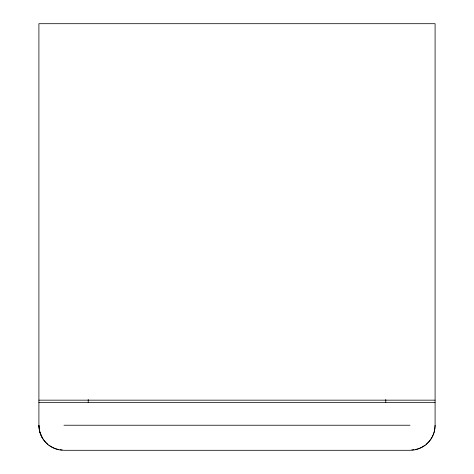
<?xml version="1.0" encoding="UTF-8"?>
<svg xmlns="http://www.w3.org/2000/svg" width="474" height="474" viewBox="0 0 474 474"><rect width="100%" height="100%" fill="white"/><g stroke="black" fill="none" stroke-linecap="round" stroke-linejoin="round"><path stroke-width="0.71" d="M435.096 425.35L434.622 430.125A25.081 25.081 0 0 1 414.916 449.832L410.146 450.3L63.854 450.3L59.084 449.832A25.081 25.081 0 0 1 39.378 430.125L38.904 425.35L38.904 23.7L435.096 23.7L435.096 425.35A24.66 24.66 0 0 1 426.292 444.239M38.904 400.163L435.096 400.163M38.904 402.627L435.096 402.627M63.978 425.231L410.022 425.231M42.21 437.68L39.745 431.731L38.904 425.35A25.039 25.039 0 0 0 40.829 434.883L42.21 437.68A24.66 24.66 0 0 0 47.708 444.239M385.777 399.481L385.777 402.438M88.223 399.481L88.223 402.438M62.141 449.968A24.66 24.66 0 0 1 59.991 449.749M58.575 449.5A24.66 24.66 0 0 1 48.84 445.133M425.16 445.133A24.66 24.66 0 0 1 415.425 449.5M414.009 449.749A24.66 24.66 0 0 1 411.859 449.968"/></g></svg>
